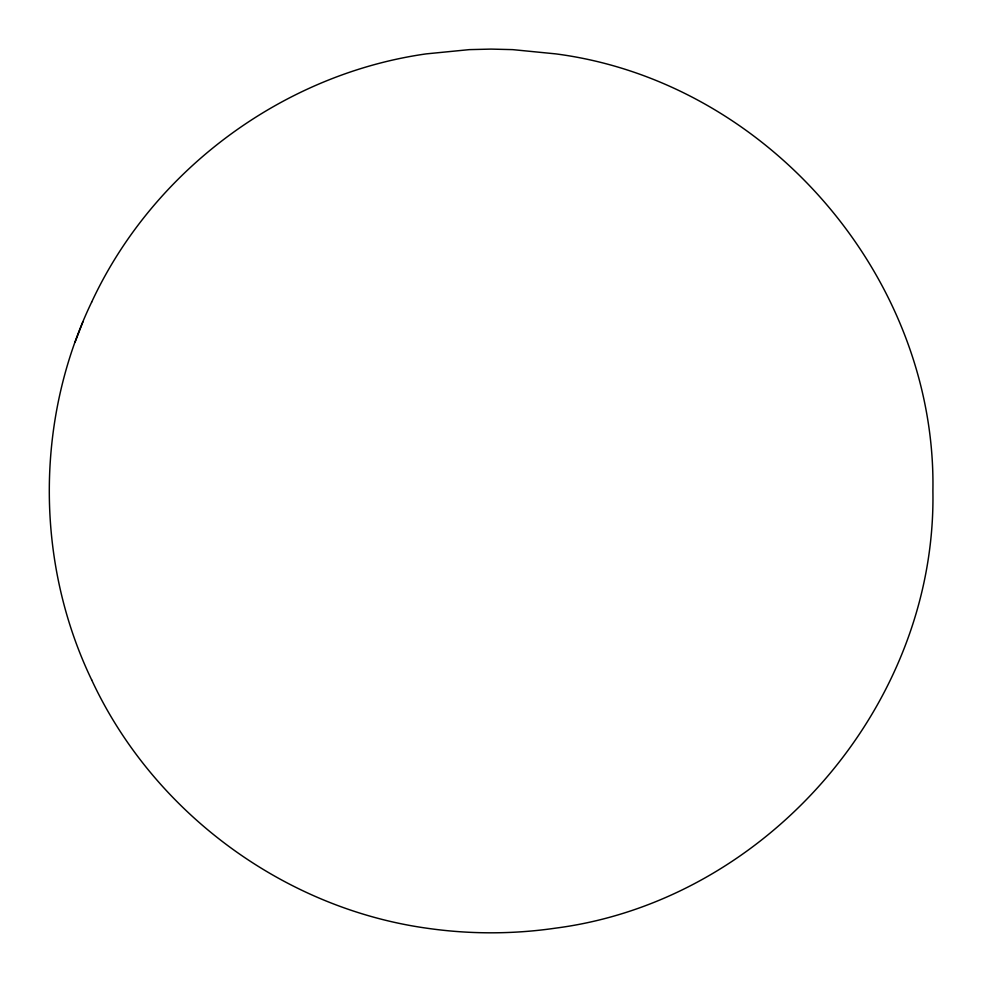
<?xml version="1.0" encoding="UTF-8"?>
<svg xmlns="http://www.w3.org/2000/svg" width="982" height="982" viewBox="0 0 982 982"><rect width="100%" height="100%" fill="white"/><g stroke="black" fill="none" stroke-linecap="round" stroke-linejoin="round"><path stroke-width="1.47" d="M91.682 302.063C35.18 419.744 35.18 562.256 91.682 679.937M75.086 342.129L82.893 321.887M91.682 302.063C152.811 170.5 282.521 74.227 426.163 53.887L469.322 49.628L491 49.1L512.678 49.628L555.837 53.887C767.347 81.457 936.668 277.734 932.9 491C936.668 704.266 767.347 900.543 555.837 928.113L555.812 928.113C512.899 934.385 469.101 934.373 426.188 928.113L426.163 928.113C282.521 907.773 152.799 811.5 91.682 679.937"/></g></svg>
